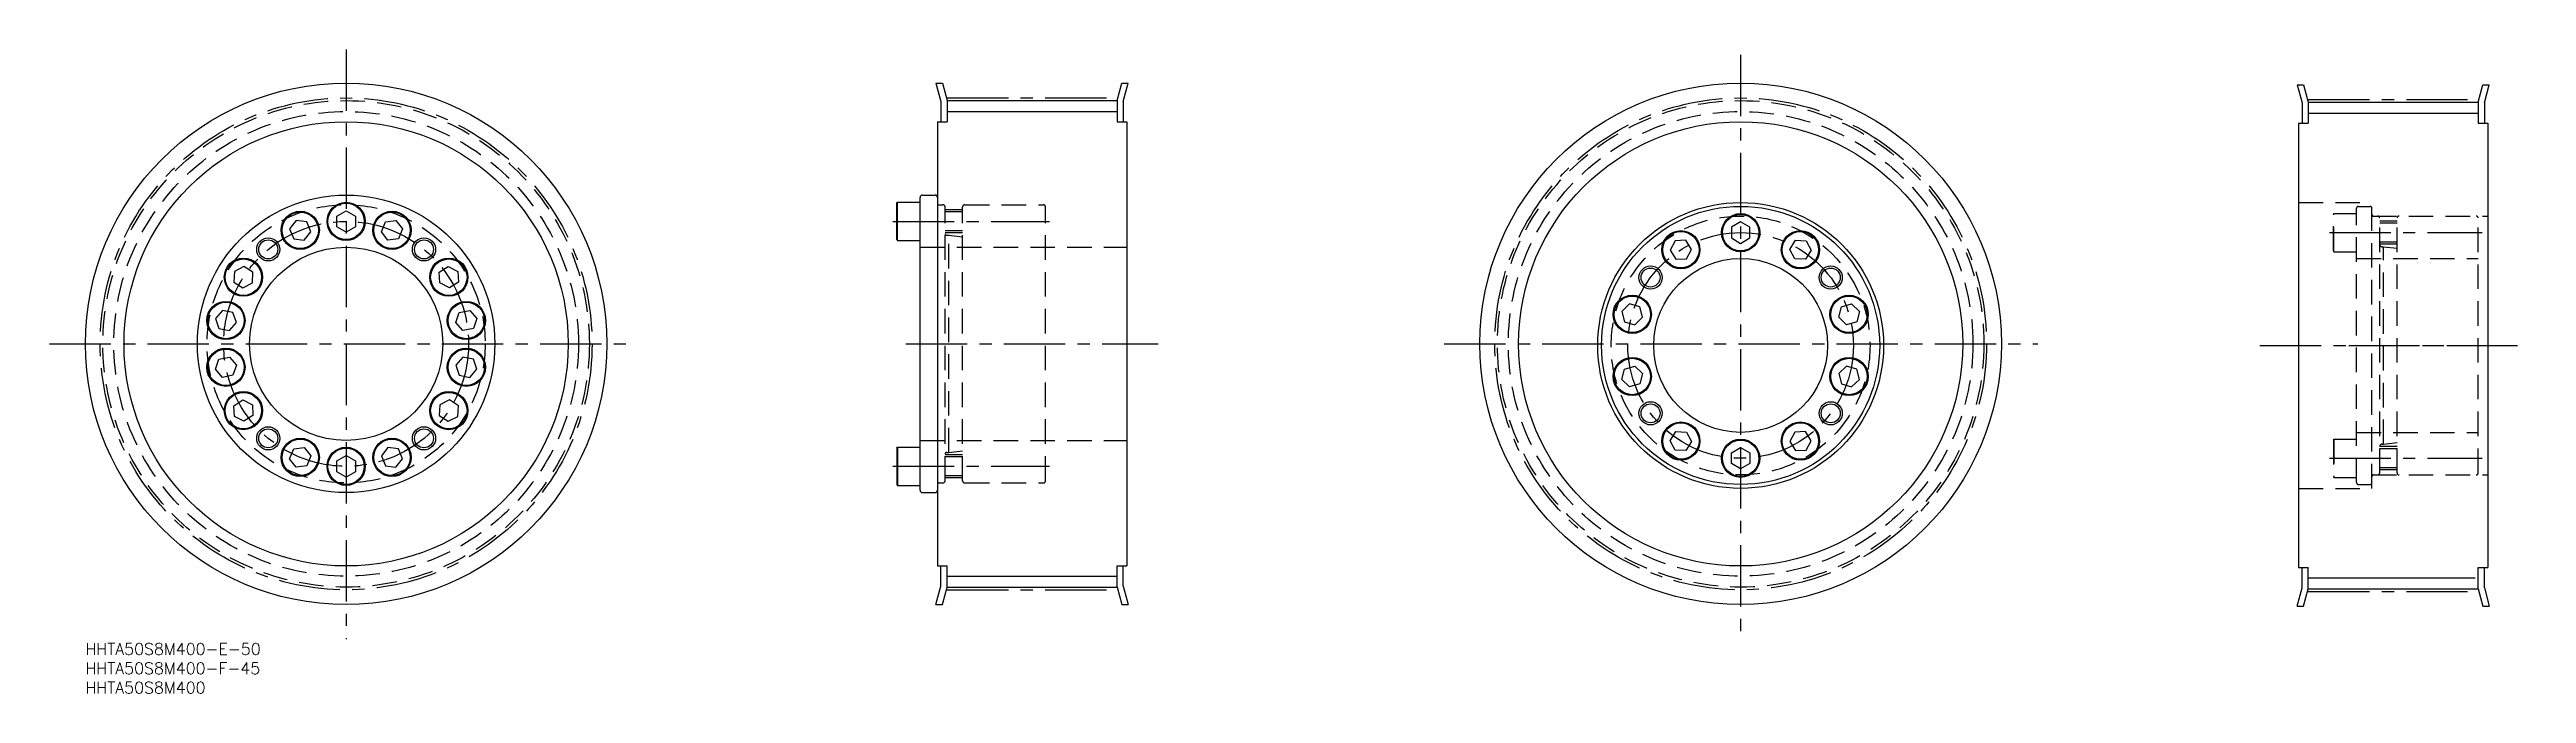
# Model space of a CAD drawing. Extents: x -9 to 632, y -13 to 154.
import ezdxf

# ---------------------------------------------------------------- set-up
doc = ezdxf.new("R2010")
doc.units = 0
doc.header["$LTSCALE"] = 0.5
doc.linetypes.add('CENTER', pattern=[50.8, 31.75, -6.35, 6.35, -6.35])
doc.linetypes.add('DASHED', pattern=[19.05, 12.7, -6.35])
for name, color, linetype in [('MSM_CENTER', 1, 'CENTER'), ('MSM_CONTINUOUS', 7, 'CONTINUOUS'), ('MSM_DASHED', 4, 'DASHED'), ('MSM_NARROW', 5, 'CONTINUOUS'), ('MSM_PART_NUMBER', 7, 'CONTINUOUS')]:
    doc.layers.add(name, color=color, linetype=linetype)
doc.styles.get("Standard").update_dxf_attribs({"font": 'txt.shx', "height": 3, "bigfont": 'bigfont.shx'})

# ---------------------------------------------------------------- blocks, each defined once
blk = doc.blocks.new('*U2')
at = {"layer": 'MSM_PART_NUMBER'}
blk.add_text('HHTA50S8M400-E-50', height=3, dxfattribs=at).set_placement((0, -3))
blk = doc.blocks.new('*U3')
at = {"layer": 'MSM_PART_NUMBER'}
blk.add_text('HHTA50S8M400-F-45', height=3, dxfattribs=at).set_placement((0, -8))
blk = doc.blocks.new('*U4')
at = {"layer": 'MSM_PART_NUMBER'}
blk.add_text('HHTA50S8M400', height=3, dxfattribs=at).set_placement((0, -13))

msp = doc.modelspace()

# ---------------------------------------------------------------- linework, layer by layer
at = {"layer": 'MSM_CENTER'}
for p, q in [((67.5, 153.69), (67.5, 1.03)), ((428.53, 152.35), (428.53, 2.12)), ((223.08, 141.16), (267.08, 141.16)), ((575.48, 140.75), (619.48, 140.75)), ((209.08, 109.2), (249.58, 109.2)), ((580.98, 106.29), (620.48, 106.29)), ((-9.28, 77.5), (142.09, 77.5)), ((212.41, 77.5), (277.76, 77.5)), ((351.78, 77.5), (505.51, 77.5)), ((562.98, 77.09), (631.98, 77.09)), ((585.98, 77.09), (621.48, 77.09)), ((209.08, 45.8), (249.58, 45.8)), ((580.98, 47.89), (620.48, 47.89)), ((223.08, 13.84), (267.08, 13.84)), ((575.48, 13.43), (619.48, 13.43))]:
    msp.add_line(p, q, dxfattribs=at)
for centre, radius in [((67.5, 77.5), 63.66), ((428.53, 77.5), 63.66), ((67.5, 77.5), 31.7), ((428.53, 77.09), 29.2)]:
    msp.add_circle(centre, radius, dxfattribs=at)
at = {"layer": 'MSM_CONTINUOUS'}
for p, q in [((220.21, 145), (221.48, 140.26)), ((220.21, 145), (221.87, 145)), ((221.87, 145), (223.08, 140.47)), ((267.08, 140.47), (268.29, 145)), ((268.29, 145), (269.95, 145)), ((268.68, 140.26), (269.95, 145)), ((572.61, 144.59), (573.88, 139.86)), ((572.61, 144.59), (574.26, 144.59)), ((574.26, 144.59), (575.48, 140.07)), ((619.48, 140.07), (620.69, 144.59)), ((620.69, 144.59), (622.35, 144.59)), ((621.08, 139.86), (622.35, 144.59)), ((220.58, 135), (220.58, 20)), ((220.58, 135), (223.08, 135)), ((221.48, 140.26), (221.48, 135)), ((223.08, 140.47), (267.08, 140.47)), ((223.08, 140.47), (223.08, 135)), ((267.08, 140.47), (267.08, 135)), ((267.08, 135), (269.58, 135)), ((268.68, 140.26), (268.68, 135)), ((269.58, 135), (269.58, 20)), ((573.88, 139.86), (573.88, 134.59)), ((575.48, 140.07), (619.48, 140.07)), ((575.48, 140.07), (575.48, 134.59)), ((619.48, 140.07), (619.48, 134.59)), ((621.08, 139.86), (621.08, 134.59)), ((572.98, 134.59), (572.98, 19.59)), ((572.98, 134.59), (575.48, 134.59)), ((619.48, 134.59), (621.98, 134.59)), ((621.98, 134.59), (621.98, 19.59)), ((216.68, 116), (219.98, 116)), ((54.59, 109.46), (52.88, 107.28)), ((57.33, 109.08), (54.59, 109.46)), ((55.96, 109.27), (55.96, 109.27)), ((56.65, 109.17), (56.65, 109.17)), ((58.37, 106.51), (57.33, 109.08)), ((65.1, 110.59), (67.5, 111.97)), ((65.1, 107.81), (65.1, 110.59)), ((67.5, 111.97), (69.9, 110.59)), ((69.9, 110.59), (69.9, 107.81)), ((76.63, 106.51), (77.67, 109.08)), ((77.67, 109.08), (80.41, 109.46)), ((80.41, 109.46), (82.12, 107.28)), ((210.08, 113.91), (210.22, 114.15)), ((210.08, 104.49), (210.08, 113.91)), ((210.22, 104.25), (210.22, 114.15)), ((210.22, 114.15), (216.08, 114.15)), ((216.08, 39.6), (216.08, 115.4)), ((428.53, 109.07), (426.13, 107.68)), ((430.93, 107.68), (428.53, 109.07)), ((52.88, 107.28), (53.92, 104.71)), ((53.92, 104.71), (56.66, 104.32)), ((56.66, 104.32), (58.37, 106.51)), ((67.5, 106.43), (65.1, 107.81)), ((69.9, 107.81), (67.5, 106.43)), ((78.34, 104.32), (76.63, 106.51)), ((81.08, 104.71), (78.34, 104.32)), ((82.12, 107.28), (81.08, 104.71)), ((210.08, 104.49), (210.22, 104.25)), ((210.22, 104.25), (216.08, 104.25)), ((411.59, 104.21), (410.29, 101.76)), ((414.36, 104.3), (411.59, 104.21)), ((415.83, 101.95), (414.36, 104.3)), ((426.13, 107.68), (426.13, 104.91)), ((426.13, 104.91), (428.53, 103.52)), ((428.53, 103.52), (430.93, 104.91)), ((429.73, 108.37), (429.73, 108.37)), ((430.33, 108.03), (430.33, 108.03)), ((430.93, 104.91), (430.93, 107.68)), ((441.24, 101.95), (442.71, 104.3)), ((442.71, 104.3), (445.48, 104.21)), ((445.48, 104.21), (446.78, 101.76)), ((38.59, 96.27), (38.44, 93.51)), ((41.06, 97.53), (38.59, 96.27)), ((43.38, 96.02), (41.06, 97.53)), ((91.62, 96.02), (93.94, 97.53)), ((93.94, 97.53), (96.41, 96.27)), ((96.41, 96.27), (96.56, 93.51)), ((410.29, 101.76), (411.76, 99.41)), ((411.76, 99.41), (414.53, 99.51)), ((414.53, 99.51), (415.83, 101.95)), ((442.54, 99.51), (441.24, 101.95)), ((445.31, 99.41), (442.54, 99.51)), ((446.78, 101.76), (445.31, 99.41)), ((38.44, 93.51), (40.77, 92)), ((40.77, 92), (43.24, 93.26)), ((43.24, 93.26), (43.38, 96.02)), ((91.76, 93.26), (91.62, 96.02)), ((94.23, 92), (91.76, 93.26)), ((96.56, 93.51), (94.23, 92)), ((35.48, 86.17), (33.66, 84.08)), ((33.66, 84.08), (34.56, 81.46)), ((38.2, 85.64), (35.48, 86.17)), ((39.1, 83.02), (38.2, 85.64)), ((95.9, 83.02), (96.8, 85.64)), ((96.8, 85.64), (99.52, 86.17)), ((99.52, 86.17), (101.34, 84.08)), ((101.34, 84.08), (100.44, 81.46)), ((399.8, 87.83), (397.8, 85.91)), ((397.8, 85.91), (398.47, 83.22)), ((402.46, 87.07), (399.8, 87.83)), ((401.14, 82.45), (403.13, 84.38)), ((403.13, 84.38), (402.46, 87.07)), ((453.94, 84.38), (454.61, 87.07)), ((455.93, 82.45), (453.94, 84.38)), ((454.61, 87.07), (457.27, 87.83)), ((457.27, 87.83), (459.27, 85.91)), ((459.27, 85.91), (458.6, 83.22)), ((34.56, 81.46), (37.28, 80.93)), ((37.28, 80.93), (39.1, 83.02)), ((97.72, 80.93), (95.9, 83.02)), ((100.44, 81.46), (97.72, 80.93)), ((398.47, 83.22), (401.14, 82.45)), ((458.6, 83.22), (455.93, 82.45)), ((33.66, 70.92), (34.56, 73.54)), ((35.48, 68.83), (33.66, 70.92)), ((34.56, 73.54), (37.28, 74.07)), ((37.28, 74.07), (39.1, 71.98)), ((39.1, 71.98), (38.2, 69.36)), ((97.72, 74.07), (95.9, 71.98)), ((95.9, 71.98), (96.8, 69.36)), ((100.44, 73.54), (97.72, 74.07)), ((99.52, 68.83), (101.34, 70.92)), ((101.34, 70.92), (100.44, 73.54)), ((397.8, 68.28), (398.47, 70.97)), ((398.47, 70.97), (401.14, 71.73)), ((401.14, 71.73), (403.13, 69.81)), ((455.93, 71.73), (453.94, 69.81)), ((458.6, 70.97), (455.93, 71.73)), ((459.27, 68.28), (458.6, 70.97)), ((38.2, 69.36), (35.48, 68.83)), ((96.8, 69.36), (99.52, 68.83)), ((399.8, 66.36), (397.8, 68.28)), ((402.46, 67.12), (399.8, 66.36)), ((403.13, 69.81), (402.46, 67.12)), ((453.94, 69.81), (454.61, 67.12)), ((454.61, 67.12), (457.27, 66.36)), ((457.27, 66.36), (459.27, 68.28)), ((38.44, 61.49), (40.77, 63)), ((38.59, 58.73), (38.44, 61.49)), ((41.06, 57.47), (38.59, 58.73)), ((40.77, 63), (43.24, 61.74)), ((43.38, 58.98), (41.06, 57.47)), ((43.24, 61.74), (43.38, 58.98)), ((91.76, 61.74), (91.62, 58.98)), ((91.62, 58.98), (93.94, 57.47)), ((94.23, 63), (91.76, 61.74)), ((93.94, 57.47), (96.41, 58.73)), ((96.56, 61.49), (94.23, 63)), ((96.41, 58.73), (96.56, 61.49)), ((410.29, 52.43), (411.76, 54.78)), ((411.59, 49.98), (410.29, 52.43)), ((411.76, 54.78), (414.53, 54.68)), ((415.83, 52.23), (414.36, 49.88)), ((414.53, 54.68), (415.83, 52.23)), ((442.54, 54.68), (441.24, 52.23)), ((441.24, 52.23), (442.71, 49.88)), ((445.31, 54.78), (442.54, 54.68)), ((446.78, 52.43), (445.31, 54.78)), ((445.48, 49.98), (446.78, 52.43)), ((52.88, 47.72), (53.92, 50.29)), ((54.59, 45.54), (52.88, 47.72)), ((53.92, 50.29), (56.66, 50.68)), ((57.33, 45.92), (54.59, 45.54)), ((56.66, 50.68), (58.37, 48.49)), ((58.37, 48.49), (57.33, 45.92)), ((65.1, 47.19), (67.5, 48.57)), ((65.1, 44.41), (65.1, 47.19)), ((67.5, 48.57), (69.9, 47.19)), ((69.9, 47.19), (69.9, 44.41)), ((78.34, 50.68), (76.63, 48.49)), ((76.63, 48.49), (77.67, 45.92)), ((77.67, 45.92), (80.41, 45.54)), ((81.08, 50.29), (78.34, 50.68)), ((80.41, 45.54), (82.12, 47.72)), ((82.12, 47.72), (81.08, 50.29)), ((210.08, 50.51), (210.22, 50.75)), ((210.08, 50.51), (210.08, 41.09)), ((210.22, 50.75), (210.22, 40.85)), ((210.22, 50.75), (216.08, 50.75)), ((414.36, 49.88), (411.59, 49.98)), ((426.13, 49.28), (428.53, 50.66)), ((426.13, 46.51), (426.13, 49.28)), ((428.53, 45.12), (426.13, 46.51)), ((428.53, 50.66), (430.93, 49.28)), ((430.93, 46.51), (428.53, 45.12)), ((430.93, 49.28), (430.93, 46.51)), ((442.71, 49.88), (445.48, 49.98)), ((67.5, 43.03), (65.1, 44.41)), ((69.9, 44.41), (67.5, 43.03)), ((210.08, 41.09), (210.22, 40.85)), ((210.22, 40.85), (216.08, 40.85)), ((216.68, 39), (219.98, 39)), ((220.58, 20), (223.08, 20)), ((221.48, 14.74), (221.48, 20)), ((223.08, 14.52), (223.08, 20)), ((267.08, 20), (269.58, 20)), ((267.08, 14.52), (267.08, 20)), ((268.68, 14.74), (268.68, 20)), ((572.98, 19.59), (575.48, 19.59)), ((573.88, 14.33), (573.88, 19.59)), ((575.48, 14.12), (575.48, 19.59)), ((619.48, 19.59), (621.98, 19.59)), ((619.48, 14.12), (619.48, 19.59)), ((621.08, 14.33), (621.08, 19.59)), ((220.21, 10), (221.48, 14.74)), ((221.87, 10), (223.08, 14.52)), ((223.08, 14.52), (267.08, 14.52)), ((267.08, 14.52), (268.29, 10)), ((268.68, 14.74), (269.95, 10)), ((572.61, 9.59), (573.88, 14.33)), ((574.26, 9.59), (575.48, 14.12)), ((575.48, 14.12), (619.48, 14.12)), ((619.48, 14.12), (620.69, 9.59)), ((621.08, 14.33), (622.35, 9.59)), ((220.21, 10), (221.87, 10)), ((268.29, 10), (269.95, 10)), ((572.61, 9.59), (574.26, 9.59)), ((620.69, 9.59), (622.35, 9.59))]:
    msp.add_line(p, q, dxfattribs=at)
for centre, radius in [((67.5, 77.5), 67.5), ((428.53, 77.5), 67.5), ((67.5, 77.5), 57.5), ((428.53, 77.5), 57.5), ((67.5, 77.5), 38.5), ((55.62, 106.89), 4.95), ((55.62, 106.89), 4.71), ((67.5, 109.2), 4.95), ((67.5, 109.2), 4.71), ((79.38, 106.89), 4.95), ((79.38, 106.89), 4.71), ((428.53, 77.09), 37), ((428.53, 77.09), 36), ((428.53, 106.29), 4.95), ((428.53, 106.29), 4.71), ((47.34, 101.96), 2.46), ((87.66, 101.96), 2.46), ((413.06, 101.86), 4.95), ((413.06, 101.86), 4.71), ((444.01, 101.86), 4.95), ((444.01, 101.86), 4.71), ((40.91, 94.76), 4.95), ((40.91, 94.76), 4.71), ((67.5, 77.5), 25), ((94.09, 94.76), 4.95), ((94.09, 94.76), 4.71), ((405.21, 94.67), 2.46), ((428.53, 77.09), 22.5), ((451.85, 94.67), 2.46), ((400.47, 85.14), 4.95), ((400.47, 85.14), 4.71), ((456.6, 85.14), 4.95), ((456.6, 85.14), 4.71), ((36.38, 83.55), 4.95), ((36.38, 83.55), 4.71), ((98.62, 83.55), 4.95), ((98.62, 83.55), 4.71), ((36.38, 71.45), 4.95), ((36.38, 71.45), 4.71), ((98.62, 71.45), 4.95), ((98.62, 71.45), 4.71), ((400.47, 69.05), 4.95), ((400.47, 69.05), 4.71), ((456.6, 69.05), 4.95), ((456.6, 69.05), 4.71), ((40.91, 60.23), 4.95), ((40.91, 60.23), 4.71), ((94.09, 60.23), 4.95), ((94.09, 60.23), 4.71), ((405.21, 59.52), 2.46), ((451.85, 59.52), 2.46), ((47.34, 53.04), 2.46), ((55.62, 48.11), 4.95), ((55.62, 48.11), 4.71), ((79.37, 48.11), 4.95), ((79.37, 48.11), 4.71), ((87.66, 53.04), 2.46), ((413.06, 52.33), 4.95), ((413.06, 52.33), 4.71), ((428.53, 47.89), 4.95), ((428.53, 47.89), 4.71), ((444.01, 52.33), 4.95), ((444.01, 52.33), 4.71), ((67.5, 45.8), 4.95), ((67.5, 45.8), 4.71)]:
    msp.add_circle(centre, radius, dxfattribs=at)
for centre, start, end in [((216.68, 115.4), 90, 180), ((219.98, 115.4), 0, 90), ((216.68, 39.6), 179.99855, 269.99854), ((219.98, 39.6), 270, 0)]:
    msp.add_arc(centre, 0.6, start, end, dxfattribs=at)
at = {"layer": 'MSM_DASHED'}
for p, q in [((220.99, 113.5), (221.98, 113.5)), ((222.58, 42.1), (222.58, 112.9)), ((227.08, 112.2), (222.58, 112.2)), ((227.08, 111.66), (222.58, 111.66)), ((227.08, 42.1), (227.08, 112.9)), ((227.68, 113.5), (247.98, 113.5)), ((248.58, 42.1), (248.58, 112.9)), ((572.98, 114.09), (591.98, 114.09)), ((581.98, 111), (582.12, 111.24)), ((581.98, 101.59), (581.98, 111)), ((582.12, 111.24), (587.98, 111.24)), ((582.12, 101.34), (582.12, 111.24)), ((587.98, 41.59), (587.98, 112.59)), ((588.48, 113.09), (591.48, 113.09)), ((591.98, 40.09), (591.98, 112.59)), ((591.98, 110.59), (621.98, 110.59)), ((592.39, 110.59), (593.48, 110.59)), ((593.98, 44.09), (593.98, 110.09)), ((598.48, 109.29), (593.98, 109.29)), ((598.48, 44.09), (598.48, 110.09)), ((619.48, 44.09), (619.48, 110.09)), ((227.08, 106.74), (222.58, 106.74)), ((227.08, 106.2), (222.58, 106.2)), ((222.99, 105.61), (223.58, 105.61)), ((223.58, 49.39), (223.58, 105.61)), ((223.58, 105.61), (227.08, 105.22)), ((598.48, 108.75), (593.98, 108.75)), ((598.48, 103.84), (593.98, 103.84)), ((598.48, 103.29), (593.98, 103.29)), ((594.58, 102.65), (594.98, 102.65)), ((594.98, 51.54), (594.98, 102.65)), ((594.98, 102.65), (598.48, 102.26)), ((216.08, 102.5), (269.58, 102.5)), ((581.98, 101.59), (582.12, 101.34)), ((582.12, 101.34), (587.98, 101.34)), ((587.98, 99.59), (619.48, 99.59)), ((216.08, 52.5), (269.58, 52.5)), ((581.98, 52.6), (582.12, 52.84)), ((581.98, 52.6), (581.98, 43.19)), ((582.12, 52.84), (587.98, 52.84)), ((582.12, 52.84), (582.12, 42.94)), ((587.98, 54.59), (619.48, 54.59)), ((594.58, 51.54), (594.98, 51.54)), ((594.98, 51.54), (598.48, 51.93)), ((227.08, 48.8), (222.58, 48.8)), ((227.08, 48.26), (222.58, 48.26)), ((222.99, 49.39), (223.58, 49.39)), ((223.58, 49.39), (227.08, 49.78)), ((598.48, 50.89), (593.98, 50.89)), ((598.48, 50.35), (593.98, 50.35)), ((598.48, 45.44), (593.98, 45.44)), ((598.48, 44.89), (593.98, 44.89)), ((220.99, 41.5), (221.98, 41.5)), ((227.08, 43.34), (222.58, 43.34)), ((227.08, 42.8), (222.58, 42.8)), ((227.68, 41.5), (247.98, 41.5)), ((572.98, 40.09), (591.98, 40.09)), ((581.98, 43.19), (582.12, 42.94)), ((582.12, 42.94), (587.98, 42.94)), ((588.48, 41.09), (591.48, 41.09)), ((591.98, 43.59), (621.98, 43.59)), ((592.39, 43.59), (593.48, 43.59))]:
    msp.add_line(p, q, dxfattribs=at)
for centre, radius in [((67.5, 77.5), 62.97), ((67.5, 77.5), 60.14), ((428.53, 77.5), 62.97), ((428.53, 77.5), 60.14), ((67.5, 77.5), 36), ((428.53, 77.09), 33.5)]:
    msp.add_circle(centre, radius, dxfattribs=at)
for centre, radius, start, end in [((220.99, 113.91), 0.41, 180, 270), ((221.98, 112.9), 0.6, 0, 90), ((227.68, 112.9), 0.6, 90, 180), ((247.98, 112.9), 0.6, 0, 90), ((588.48, 112.59), 0.5, 90, 180), ((591.48, 112.59), 0.5, 0, 90), ((592.39, 111), 0.41, 180, 270), ((593.48, 110.09), 0.5, 0, 90), ((598.98, 110.09), 0.5, 90, 180), ((618.98, 110.09), 0.5, 0, 90), ((222.99, 106.02), 0.41, 180, 270), ((594.58, 103.25), 0.6, 180, 270), ((594.58, 50.94), 0.6, 90, 180), ((222.99, 48.98), 0.41, 90, 180), ((220.99, 41.09), 0.41, 90, 180), ((221.98, 42.1), 0.6, 270, 0), ((227.68, 42.1), 0.6, 180, 270), ((247.98, 42.1), 0.6, 270, 0), ((588.48, 41.59), 0.5, 180, 270), ((591.48, 41.59), 0.5, 270, 0), ((592.39, 43.18), 0.41, 90, 180), ((593.48, 44.09), 0.5, 270, 0), ((598.98, 44.09), 0.5, 180, 270), ((618.98, 44.09), 0.5, 270, 0)]:
    msp.add_arc(centre, radius, start, end, dxfattribs=at)
at = {"layer": 'MSM_NARROW'}
for p, q in [((223.08, 137.64), (267.08, 137.64)), ((575.48, 137.24), (619.48, 137.24)), ((223.08, 17.35), (267.08, 17.35)), ((575.48, 16.95), (618.72, 16.95))]:
    msp.add_line(p, q, dxfattribs=at)
for centre in [(47.34, 101.96), (87.66, 101.96), (405.21, 94.67), (451.85, 94.67), (405.21, 59.52), (451.85, 59.52), (47.34, 53.04), (87.66, 53.04)]:
    msp.add_circle(centre, 3, dxfattribs=at)

# ---------------------------------------------------------------- block references
at = {"layer": 'MSM_CONTINUOUS'}
for name in ['*U2', '*U3', '*U4']:
    msp.add_blockref(name, (0, 0), dxfattribs=at)

doc.saveas('drawing.dxf')
